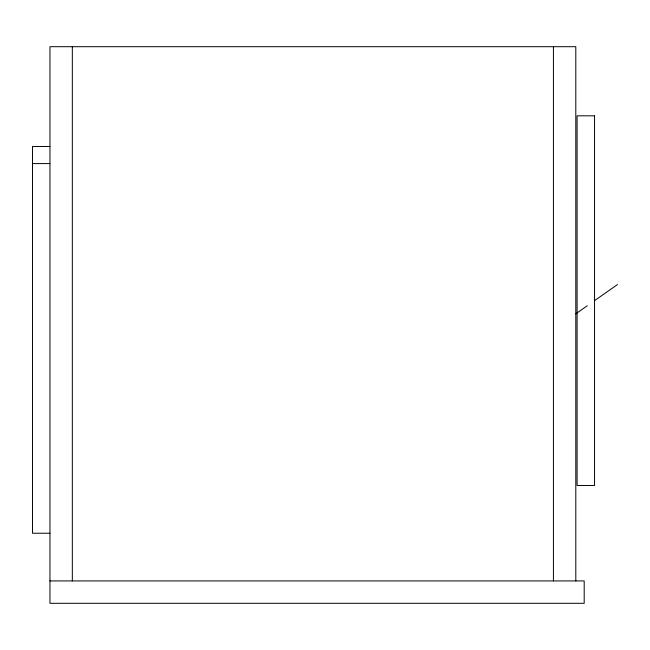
<?xml version="1.0" encoding="UTF-8"?>
<svg xmlns="http://www.w3.org/2000/svg" width="650" height="650" viewBox="0 0 650 650"><rect width="100%" height="100%" fill="white"/><g stroke="black" fill="none" stroke-linecap="round" stroke-linejoin="round"><path stroke-width="0.97" d="M575.803 313.812L587.251 305.776M594.604 300.609L617.5 284.529M49.953 146.469L32.5 146.469L32.5 533.236L49.953 533.236M32.5 163.589L49.953 163.589M49.953 580.929L584.196 580.929L584.196 603.306L49.953 603.306L49.953 46.694L575.803 46.694L575.803 580.929M553.426 46.694L553.426 580.929M72.329 46.694L72.329 580.929M594.547 115.822L577.094 115.822L577.094 485.477L594.547 485.477L594.547 115.822"/></g></svg>
